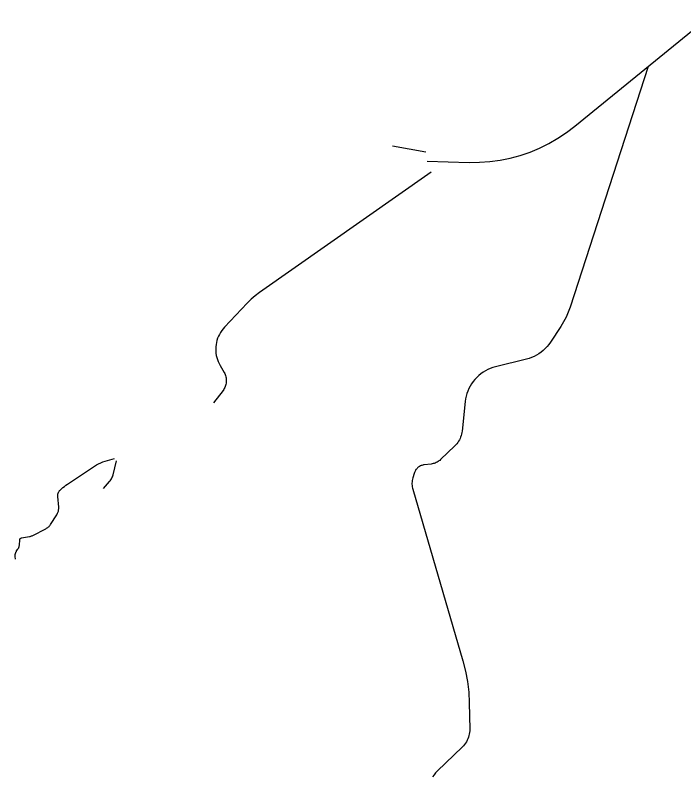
# Model space of a CAD drawing. Extents: x 473934 to 509948, y 2633682 to 2676856.
# Drawn here: x 473934 to 482273, y 2663202 to 2672672 of the extents above; entities that cross this region are included whole.
import ezdxf

# ---------------------------------------------------------------- set-up
doc = ezdxf.new("R2010")
doc.units = 0
for name, color, linetype in [('CH_SAK-CH1-FP', 1, 'CONTINUOUS'), ('CH_SAK-CH2-FP', 2, 'CONTINUOUS'), ('D_SAK-D1-FP', 6, 'CONTINUOUS'), ('D_SAK-D2-FP', 7, 'CONTINUOUS'), ('D_SAK-D4-FP', 2, 'CONTINUOUS'), ('D_SAK-D6-FP', 4, 'CONTINUOUS')]:
    doc.layers.add(name, color=color, linetype=linetype)

msp = doc.modelspace()

# ---------------------------------------------------------------- linework, layer by layer
at = {"layer": 'CH_SAK-CH1-FP'}
msp.add_lwpolyline([(481817.137, 2672034.428), (480844.655, 2669037.484), (480844.655, 2669037.484), (480821.961, 2668974.754), (480795.134, 2668913.677), (480764.296, 2668854.524), (480729.582, 2668797.559), (480599.752, 2668599.68), (480599.752, 2668599.68), (480580.108, 2668571.854), (480558.614, 2668545.43), (480535.371, 2668520.53), (480510.487, 2668497.271), (480484.077, 2668475.76), (480456.263, 2668456.097), (480427.176, 2668438.373), (480396.949, 2668422.67), (480365.723, 2668409.063), (480333.643, 2668397.612), (480300.858, 2668388.373), (479915.583, 2668293.832), (479915.583, 2668293.832), (479882.814, 2668284.597), (479850.749, 2668273.154), (479819.538, 2668259.556), (479789.324, 2668243.865), (479760.248, 2668226.154), (479732.445, 2668206.506), (479706.043, 2668185.012), (479681.166, 2668161.77), (479657.927, 2668136.89), (479636.436, 2668110.485), (479616.791, 2668082.68), (479599.084, 2668053.602), (479583.396, 2668023.386), (479569.802, 2667992.173), (479558.362, 2667960.107), (479549.132, 2667927.337), (479542.153, 2667894.015), (479537.458, 2667860.295), (479499.128, 2667494.154), (479499.128, 2667494.154), (479496.526, 2667475.172), (479492.717, 2667456.394), (479487.718, 2667437.898), (479481.547, 2667419.759), (479474.232, 2667402.05), (479465.801, 2667384.845), (479456.289, 2667368.213), (479445.735, 2667352.222), (479434.181, 2667336.937), (479421.675, 2667322.421), (479408.268, 2667308.733), (479230.023, 2667138.013), (479230.023, 2667138.013), (479220.352, 2667129.334), (479210.138, 2667121.302), (479199.424, 2667113.951), (479188.255, 2667107.31), (479176.678, 2667101.409), (479164.743, 2667096.272), (479152.499, 2667091.921), (479139.999, 2667088.374), (479127.294, 2667085.646), (479114.44, 2667083.749), (479028.962, 2667073.96), (479028.962, 2667073.96), (479018.754, 2667072.433), (479008.675, 2667070.208), (478998.772, 2667067.295), (478989.094, 2667063.708), (478979.685, 2667059.464), (478970.59, 2667054.583), (478961.853, 2667049.088), (478953.514, 2667043.005), (478945.613, 2667036.363), (478938.187, 2667029.193), (478931.272, 2667021.53), (478924.901, 2667013.409), (478919.103, 2667004.869), (478913.906, 2666995.951), (478909.335, 2666986.697), (478905.411, 2666977.15), (478902.153, 2666967.356), (478885.149, 2666909.683), (478885.149, 2666909.683), (478881.148, 2666894.337), (478878.129, 2666878.769), (478876.103, 2666863.04), (478875.078, 2666847.215), (478875.059, 2666831.357), (478876.045, 2666815.529), (478878.032, 2666799.795), (478881.013, 2666784.22), (478884.976, 2666768.864), (479508.609, 2664634.527), (479508.609, 2664634.527), (479541.689, 2664505.497), (479566.106, 2664374.552), (479581.754, 2664242.272), (479588.561, 2664109.243), (479594.377, 2663782.948), (479594.377, 2663782.948), (479594.042, 2663762.459), (479592.31, 2663742.039), (479589.187, 2663721.786), (479584.689, 2663701.794), (479578.836, 2663682.154), (479571.657, 2663662.961), (479563.183, 2663644.302), (479553.456, 2663626.265), (479542.52, 2663608.935), (479530.427, 2663592.391), (479517.232, 2663576.712), (479502.998, 2663561.97), (479191.051, 2663260.236), (479191.051, 2663260.236), (479169.689, 2663238.266), (479149.712, 2663215.029), (479131.196, 2663190.611)], dxfattribs=at)
at = {"layer": 'CH_SAK-CH2-FP'}
msp.add_lwpolyline([(479063.722, 2670853.32), (479586.893, 2670839.844), (479586.893, 2670839.844), (479715.842, 2670840.68), (479844.469, 2670849.825), (479972.24, 2670867.24), (480098.623, 2670892.853), (480223.092, 2670926.557), (480345.131, 2670968.211), (480464.231, 2671017.644), (480579.899, 2671074.649), (480691.653, 2671138.989), (480799.028, 2671210.398), (480901.578, 2671288.577), (482599.768, 2672671.99)], dxfattribs=at)
at = {"layer": 'D_SAK-D1-FP'}
msp.add_lwpolyline([(473938.577, 2665900.79), (473934.804, 2665932.847), (473934.804, 2665932.847), (473934.248, 2665939.442), (473934.13, 2665946.059), (473934.449, 2665952.67), (473935.205, 2665959.244), (473936.395, 2665965.755), (473938.012, 2665972.172), (473940.051, 2665978.469), (473942.501, 2665984.617), (473945.353, 2665990.589), (473948.593, 2665996.359), (473952.208, 2666001.903), (473968.025, 2666024.487), (473968.025, 2666024.487), (473971.548, 2666029.879), (473974.717, 2666035.487), (473977.518, 2666041.288), (473979.94, 2666047.256), (473981.973, 2666053.368), (473983.608, 2666059.599), (473984.838, 2666065.921), (473985.659, 2666072.31), (473992.304, 2666141.631), (473992.304, 2666141.631), (473992.525, 2666143.324), (473992.861, 2666144.999), (473993.311, 2666146.647), (473993.872, 2666148.261), (473994.542, 2666149.832), (473995.318, 2666151.354), (473996.196, 2666152.819), (473997.172, 2666154.221), (473998.242, 2666155.554), (473999.4, 2666156.809), (474000.641, 2666157.983), (474001.959, 2666159.07), (474003.348, 2666160.064), (474004.802, 2666160.96), (474006.314, 2666161.756), (474007.877, 2666162.446), (474009.483, 2666163.028), (474011.125, 2666163.498), (474012.796, 2666163.856), (474110.967, 2666181.384), (474110.967, 2666181.384), (474119.553, 2666183.177), (474128.02, 2666185.469), (474136.338, 2666188.253), (474144.479, 2666191.517), (474152.416, 2666195.253), (474316.115, 2666278.222), (474316.115, 2666278.222), (474324.854, 2666283.022), (474333.254, 2666288.393), (474341.278, 2666294.309), (474348.892, 2666300.746), (474356.062, 2666307.674), (474362.756, 2666315.063), (474368.944, 2666322.88), (474374.599, 2666331.091), (474452.445, 2666452.579), (474452.445, 2666452.579), (474457.485, 2666461.045), (474461.959, 2666469.823), (474465.847, 2666478.877), (474469.132, 2666488.166), (474471.8, 2666497.65), (474473.839, 2666507.29), (474475.242, 2666517.042), (474476.001, 2666526.865), (474476.114, 2666536.718), (474475.58, 2666546.556), (474464.037, 2666678.731), (474464.037, 2666678.731), (474463.68, 2666685.339), (474463.76, 2666691.957), (474464.278, 2666698.554), (474465.231, 2666705.103), (474466.616, 2666711.574), (474468.425, 2666717.94), (474470.652, 2666724.172), (474473.285, 2666730.243), (474476.315, 2666736.126), (474479.727, 2666741.796), (474483.506, 2666747.229), (474487.637, 2666752.399), (474492.1, 2666757.285), (474496.877, 2666761.865), (474527.513, 2666789.35), (474527.513, 2666789.35), (474546.117, 2666805.238), (474565.476, 2666820.196), (474585.544, 2666834.19), (474922.868, 2667057.346), (474922.868, 2667057.346), (474947.635, 2667072.712), (474973.256, 2667086.609), (474999.643, 2667098.989), (475026.706, 2667109.811), (475054.354, 2667119.038), (475171.345, 2667154.324)], dxfattribs=at)
at = {"layer": 'D_SAK-D2-FP'}
msp.add_lwpolyline([(475032.643, 2666779.274), (475108.235, 2666864.272), (475108.235, 2666864.272), (475117.062, 2666874.917), (475125.133, 2666886.146), (475132.408, 2666897.907), (475138.853, 2666910.141), (475144.437, 2666922.792), (475149.134, 2666935.799), (475152.921, 2666949.099), (475195.754, 2667122.035)], dxfattribs=at)
at = {"layer": 'D_SAK-D4-FP'}
msp.add_lwpolyline([(479112.83, 2670718.202), (476977.359, 2669219.764), (476977.359, 2669219.764), (476923.521, 2669179.211), (476872.537, 2669135.124), (476824.638, 2669087.702), (476539.756, 2668785.975), (476539.756, 2668785.975), (476521.879, 2668765.712), (476505.412, 2668744.289), (476490.429, 2668721.803), (476476.998, 2668698.357), (476465.18, 2668674.057), (476455.03, 2668649.015), (476446.594, 2668623.345), (476439.91, 2668597.164), (476435.009, 2668570.592), (476431.913, 2668543.749), (476430.636, 2668516.758), (476431.185, 2668489.743), (476433.556, 2668462.826), (476437.739, 2668436.131), (476443.715, 2668409.78), (476451.456, 2668383.892), (476460.928, 2668358.585), (476472.086, 2668333.976), (476484.88, 2668310.176), (476536.178, 2668222.028), (476536.178, 2668222.028), (476542.71, 2668209.855), (476548.386, 2668197.26), (476553.179, 2668184.303), (476557.066, 2668171.047), (476560.029, 2668157.553), (476562.053, 2668143.888), (476563.129, 2668130.115), (476563.252, 2668116.3), (476562.421, 2668102.511), (476560.639, 2668088.811), (476557.917, 2668075.267), (476554.266, 2668061.944), (476549.703, 2668048.904), (476544.252, 2668036.21), (476537.937, 2668023.923), (476530.789, 2668012.101), (476522.842, 2668000.801), (476404.69, 2667844.556)], dxfattribs=at)
at = {"layer": 'D_SAK-D6-FP'}
msp.add_lwpolyline([(478630.755, 2671043.606), (479049.489, 2670971.435)], dxfattribs=at)

doc.saveas('drawing.dxf')
